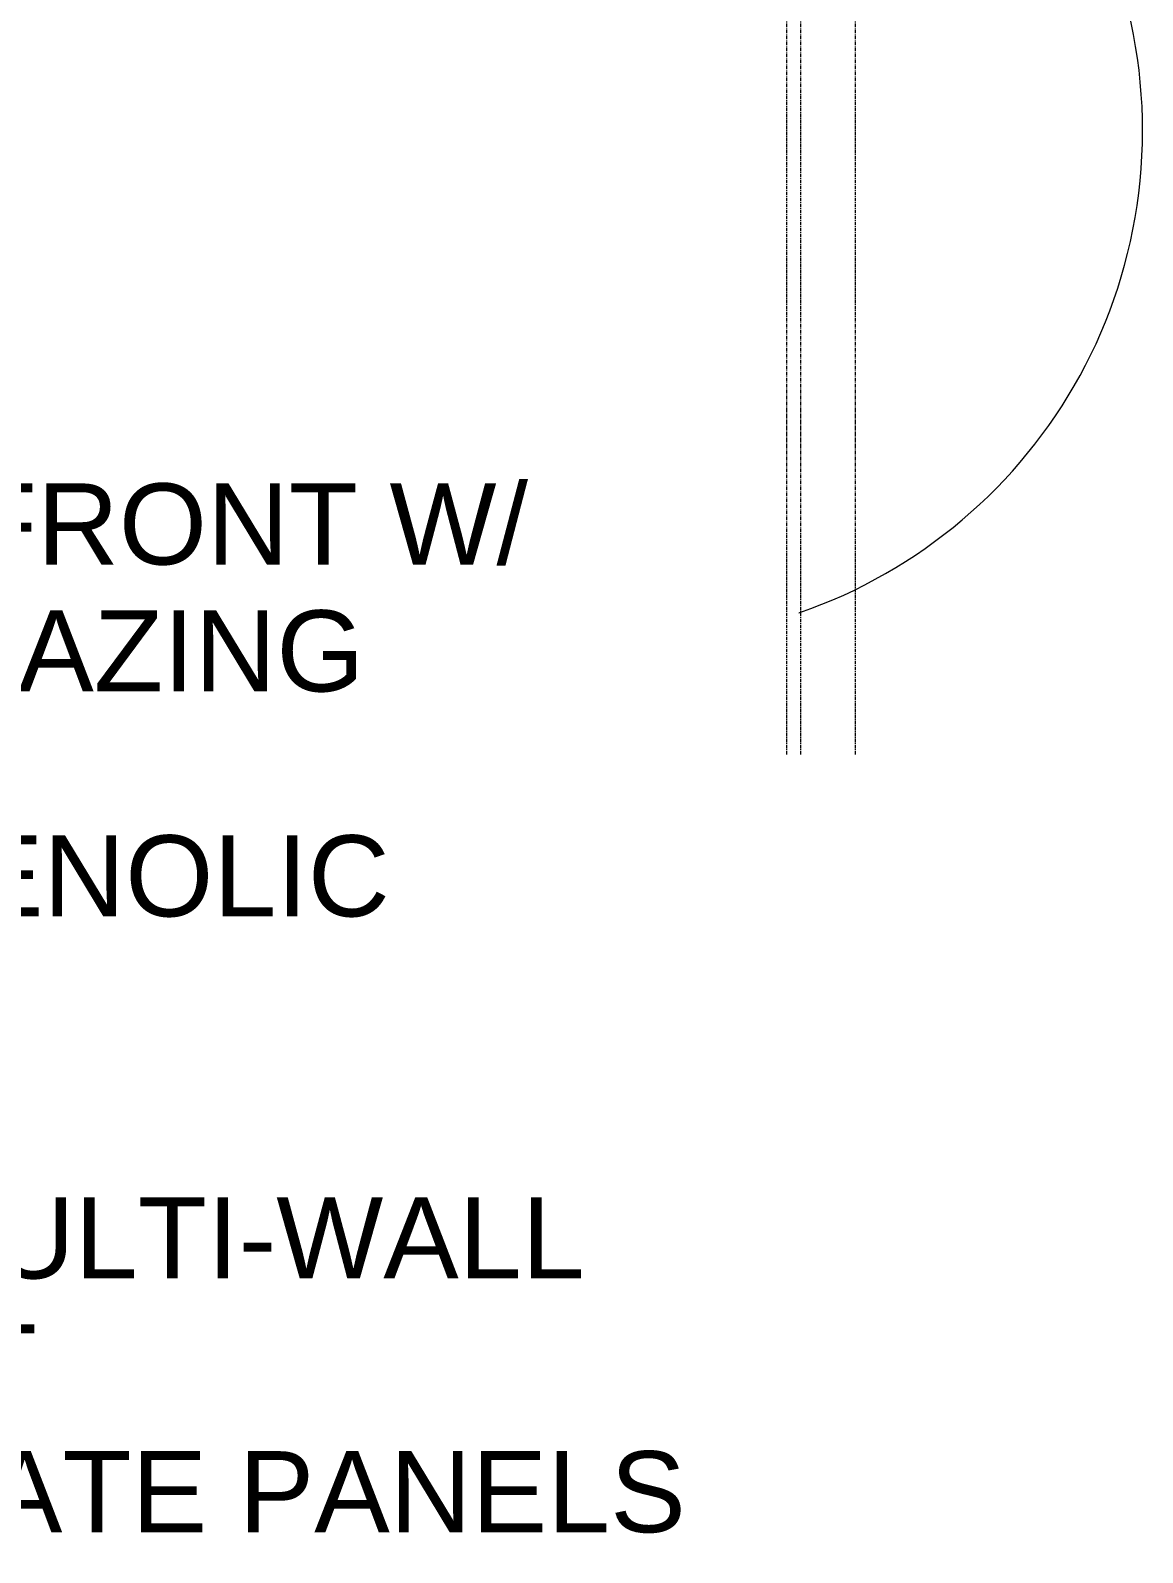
# Model space of a CAD drawing. Header units: inches. Extents: x 20478 to 36715, y -248 to 750.
# Drawn here: x 28104.7 to 28266.5, y -248.1 to -26.7 of the extents above; entities that cross this region are included whole.
import ezdxf

# ---------------------------------------------------------------- set-up
doc = ezdxf.new("R2010")
doc.units = ezdxf.units.IN
doc.header["$MEASUREMENT"] = 0
doc.linetypes.add('Grid Line 1_2_', pattern=[0.875, 0.5, -0.125, 0.125, -0.125])
doc.layers.add('G-ANNO-TEXT', color=231, linetype='Continuous', lineweight=9)
doc.layers.add('S-GRID', color=1, linetype='Continuous', lineweight=9)
doc.styles.add('Arial_1', font='arial.ttf', dxfattribs={"height": 11.802395})

msp = doc.modelspace()

# ---------------------------------------------------------------- linework, layer by layer
at = {"layer": 'G-ANNO-TEXT', "color": 145}
msp.add_line((28192.25651, -115.44442), (28162.02544, -115.44442), dxfattribs=at)
msp.add_arc((28192.25651, -41.24498), 74.19944, 270, 81.5321076, dxfattribs=at)
at = {"layer": 'S-GRID', "linetype": 'Grid Line 1_2_'}
msp.add_line((28224.71415, -132), (28224.71415, 573.76478), dxfattribs=at)
msp.add_line((28224.71415, -132), (28224.71415, 573.76478), dxfattribs=at)

# ---------------------------------------------------------------- texts
at = {"layer": 'G-ANNO-TEXT', "color": 145, "char_height": 11.8023952, "attachment_point": 1, "line_spacing_factor": 0.938532, "style": 'Arial_1', "bg_fill": 3, "box_fill_scale": 1.25, "bg_fill_color": 0, "bg_fill_transparency": 0}
for s, insert, width in [('EXTERIOR PHENOLIC\\PRESIN PANELS', (27983.78544, -143.76255), 205.92), ('INSULATED, MULTI-WALL\\PTRANSLUCENT\\PPOLYCARBONATE PANELS', (27983.78544, -196.44321), 257.04)]:
    msp.add_mtext(s, dxfattribs=dict(at, insert=insert, width=width))

# ---------------------------------------------------------------- next in the draw order: texts
at = {"layer": 'G-ANNO-TEXT', "color": 145, "insert": (27983.78544, -92.5651), "char_height": 11.8023952, "width": 229.68, "attachment_point": 1, "line_spacing_factor": 0.938532, "style": 'Arial_1', "bg_fill": 3, "box_fill_scale": 1.25, "bg_fill_color": 0, "bg_fill_transparency": 0}
msp.add_mtext('ALUM. STOREFRONT W/\\PINSULATED GLAZING', dxfattribs=at)

# ---------------------------------------------------------------- next in the draw order: linework, layer by layer
at = {"layer": 'S-GRID', "linetype": 'Grid Line 1_2_'}
for p, q in [((28214.71415, -132), (28214.71415, 573.76478)), ((28216.71415, -132), (28216.71415, 573.76478))]:
    msp.add_line(p, q, dxfattribs=at)

doc.saveas('drawing.dxf')
